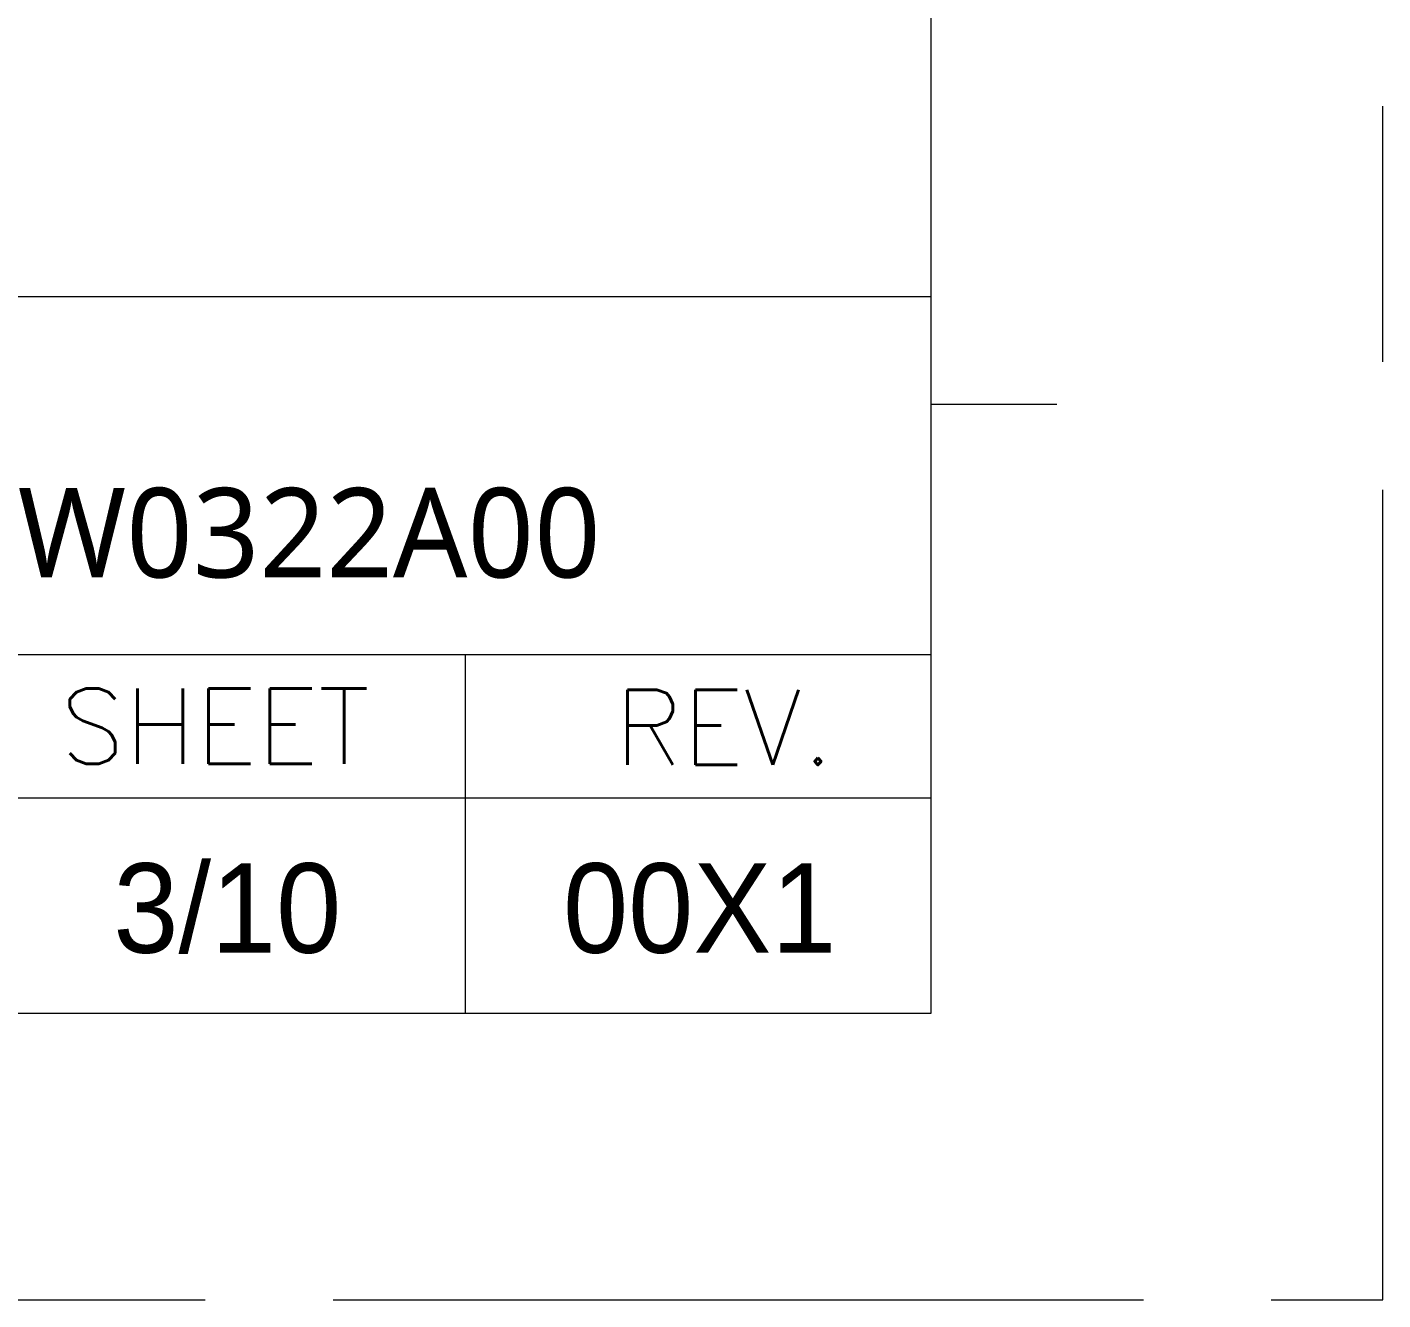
# Model space of a CAD drawing. Extents: x 3664 to 3837, y -413 to -292.
# Drawn here: x 3820.76 to 3836.66, y -413.48 to -398.56 of the extents above; entities that cross this region are included whole.
import ezdxf

# ---------------------------------------------------------------- set-up
doc = ezdxf.new("R2010")
doc.units = 0
doc.linetypes.add('PHANTOM', pattern=[29.5, 9.5, -1.5, 3, -1.5, 3, -1.5, 9.5])
doc.layers.get('0').update_dxf_attribs({"lineweight": 9})
doc.layers.add('0PAPERF', color=2, linetype='PHANTOM', lineweight=9, plot=False)
doc.styles.add('SIMPLEX', font='simplex.shx')
doc.styles.get("Standard").update_dxf_attribs({"font": 'PMingLiU.ttf'})

msp = doc.modelspace()

# ---------------------------------------------------------------- linework, layer by layer
for p, q in [((3831.365, -410.121), (3831.365, -297.939)), ((3831.365, -401.718), (3784.308, -401.718)), ((3831.365, -402.978), (3832.836, -402.978)), ((3831.365, -405.919), (3804.895, -405.919)), ((3825.903, -410.121), (3825.903, -405.919)), ((3831.365, -407.6), (3814.979, -407.6)), ((3669.185, -410.121), (3831.365, -410.121))]:
    msp.add_line(p, q)
at = {"layer": '0PAPERF'}
for p, q in [((3836.66, -413.482), (3836.66, -291.634)), ((3664.352, -413.482), (3836.66, -413.482))]:
    msp.add_line(p, q, dxfattribs=at)

# ---------------------------------------------------------------- texts
at = {"style": 'SIMPLEX'}
for s, p in [('SHEET', (3821.152, -407.195)), ('REV.', (3827.654, -407.209))]:
    msp.add_text(s, height=0.8823, dxfattribs=at).set_placement(p)
at = {"color": 0, "char_height": 1.0496, "width": 50.52266, "attachment_point": 5}
for s, insert in [('{\\fMicrosoft JhengHei|b0|i0|c136|p18;\\C256;A12-0000-F0NW0322A00}', (3819.584, -404.493)), ('{\\fPMingLiU|b0|i0|c136|p18;3/10}', (3823.111, -408.894)), ('{\\fPMingLiU|b0|i0|c136|p18;00X1}', (3828.651, -408.894))]:
    msp.add_mtext(s, dxfattribs=dict(at, insert=insert))

doc.saveas('drawing.dxf')
